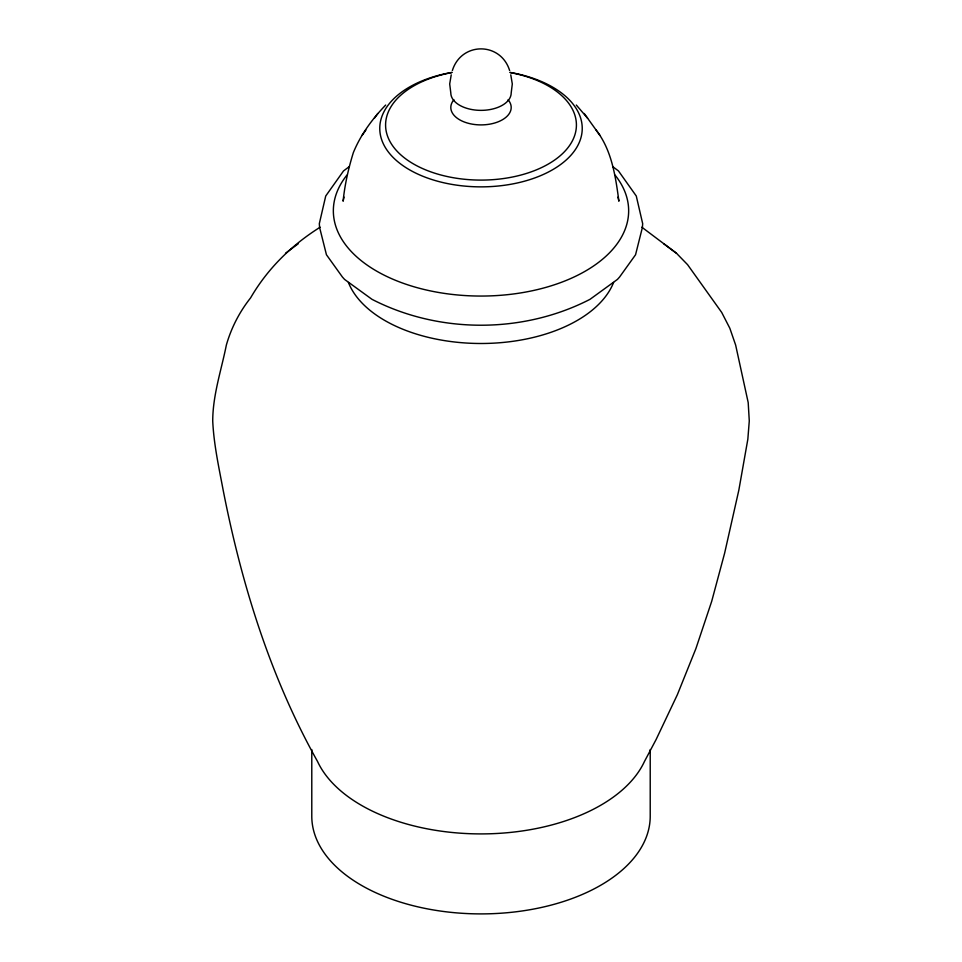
<?xml version="1.0" encoding="UTF-8"?>
<svg xmlns="http://www.w3.org/2000/svg" width="962" height="962" viewBox="0 0 962 962"><rect width="100%" height="100%" fill="white"/><g stroke="black" fill="none" stroke-linecap="round" stroke-linejoin="round"><path stroke-width="1.44" d="M344.035 197.078L343.097 201.202C344.781 184.728 348.424 168.41 353.355 152.597C360.618 134.788 372.39 118.819 385.69 105.038M451.226 74.856L449.699 83.959L450.805 92.929A30.195 17.436 0 0 0 481 110.365A30.195 17.436 0 0 0 511.195 92.929L512.301 83.959L510.774 74.856M452.344 70.611C461.255 41.643 500.745 41.643 509.656 70.611M362.097 135.353L365.885 130.074M374.398 118.218L377.789 113.48M320.19 227.176C291.558 245.142 267.628 268.578 250.589 297.883C239.502 311.868 231.253 327.886 226.359 345.045C221.32 370.226 212.806 395.009 212.722 420.923C213.792 444.3 218.855 467.207 223.16 490.139C241.63 584.439 270.43 677.368 317.556 761.507A169.216 97.691 0 0 0 481 833.91A169.216 97.691 0 0 0 644.444 761.507L656.096 739.55L677.368 694.684L695.911 648.58L711.688 601.358L724.639 553.126L738.84 490.139L747.835 439.249L749.278 420.923L748.196 402.573L735.641 345.045L729.833 328.246L721.716 312.458L687.577 264.67L676.49 253.271L641.81 227.176M349.278 166.618L343.542 170.923L325.721 196.02L319.324 223.653L319.576 227.345L326.443 254.75L342.424 277.032L344.564 279.413L371.993 299.326C439.009 333.85 522.991 333.85 590.007 299.326L617.436 279.413L619.576 277.032L635.557 254.75L642.424 227.345L642.676 223.653L636.279 196.02L618.458 170.923L612.722 166.618M285.51 253.271L298.316 243.699M663.684 243.699L676.49 253.271M576.31 105.038L587.602 118.218M596.115 130.074C611.868 150.24 615.572 176.599 618.903 201.202L617.965 197.078M584.211 113.48L599.903 135.353M650.216 749.554L650.216 816.209A169.216 97.691 0 0 1 481 913.9A169.216 97.691 0 0 1 311.784 816.209L311.784 749.554M613.588 282.467A136.003 78.523 0 0 1 481 343.494A136.003 78.523 0 0 1 348.412 282.467M615.115 175.168A147.631 85.233 0 0 1 481 296.055A147.631 85.233 0 0 1 346.885 175.168M510.173 72.439A101.238 58.454 0 0 1 563.335 162.422A101.238 58.454 0 0 1 398.665 162.422A101.238 58.454 0 0 1 451.827 72.439M510.161 72.559A95.418 55.087 0 0 1 558.261 157.335A95.418 55.087 0 0 1 403.739 157.335A95.418 55.087 0 0 1 451.839 72.559M508.08 99.759A30.195 17.436 0 0 1 481 124.904A30.195 17.436 0 0 1 453.92 99.759"/></g></svg>
